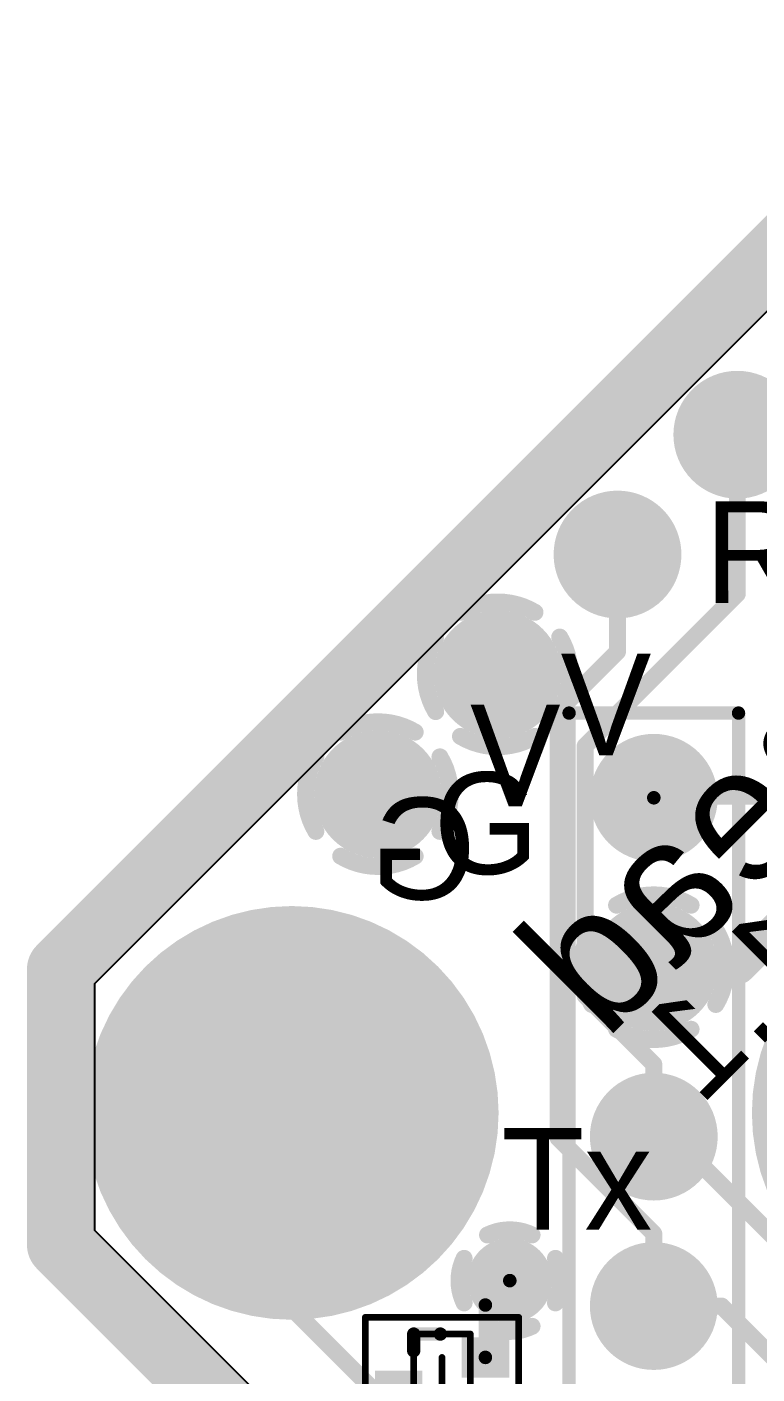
# Model space of a CAD drawing. Header units: millimetres. Extents: x 2.46 to 5.38, y 2.48 to 3.77.
# Drawn here: x 2.46 to 2.891, y 2.971 to 3.766 of the extents above; entities that cross this region are included whole.
import ezdxf

# ---------------------------------------------------------------- set-up
doc = ezdxf.new("R2010")
doc.units = ezdxf.units.MM
doc.header["$MEASUREMENT"] = 0
for name, color, linetype in [('BottomLayer', 5, 'Continuous'), ('BottomOverlay', 54, 'Continuous'), ('BottomSolder', 6, 'Continuous'), ('InternalPlane1', 76, 'Continuous'), ('InternalPlane2', 16, 'Continuous'), ('Mechanical1', 6, 'Continuous'), ('Mechanical13', 56, 'Continuous'), ('Mechanical15', 56, 'Continuous'), ('MultiLayer', 9, 'Continuous'), ('TopLayer', 1, 'Continuous'), ('TopOverlay', 2, 'Continuous'), ('TopPaste', 8, 'Continuous'), ('TopSolder', 216, 'Continuous')]:
    doc.layers.add(name, color=color, linetype=linetype)

msp = doc.modelspace()

# ---------------------------------------------------------------- linework, layer by layer
at = {"layer": 'BottomLayer'}
for points, const_width in [([(2.86453, 3.52529, 1), (2.89405, 3.52529, 1)], 0.02953), ([(2.79382, 3.45458, 1), (2.82334, 3.45458, 1)], 0.02953), ([(2.7231, 3.38387, 1), (2.75263, 3.38387, 1)], 0.02953), ([(2.65239, 3.31316, 1), (2.68192, 3.31316, 1)], 0.02953), ([(2.81524, 3.311, 1), (2.84476, 3.311, 1)], 0.02953), ([(2.55724, 3.125, 1), (2.67535, 3.125, 1)], 0.11811), ([(2.81524, 3.211, 1), (2.84476, 3.211, 1)], 0.02953), ([(2.81524, 3.111, 1), (2.84476, 3.111, 1)], 0.02953), ([(2.81524, 3.011, 1), (2.84476, 3.011, 1)], 0.02953), ([(2.7395, 3.026, 1), (2.7505, 3.026, 1)], 0.011)]:
    msp.add_lwpolyline(points, format="xyb", close=True, dxfattribs=dict(at, const_width=const_width))
at = {"layer": 'BottomOverlay', "const_width": 0.00787}
for points in [[(2.78, 2.861), (2.78, 3.361)], [(2.78, 3.361), (2.88, 3.361)], [(2.88, 2.861), (2.88, 3.361)]]:
    msp.add_lwpolyline(points, dxfattribs=at)
at = {"layer": 'BottomOverlay', "const_width": 0.00394}
for points in [[(2.77803, 3.361, 1), (2.78197, 3.361, 1)], [(2.77803, 3.361, 1), (2.78197, 3.361, 1)], [(2.87803, 3.361, 1), (2.88197, 3.361, 1)], [(2.87803, 3.361, 1), (2.88197, 3.361, 1)]]:
    msp.add_lwpolyline(points, format="xyb", close=True, dxfattribs=at)
at = {"layer": 'BottomSolder'}
for points, const_width in [([(2.86253, 3.52529, 1), (2.89605, 3.52529, 1)], 0.03353), ([(2.79182, 3.45458, 1), (2.82534, 3.45458, 1)], 0.03353), ([(2.7211, 3.38387, 1), (2.75463, 3.38387, 1)], 0.03353), ([(2.65039, 3.31316, 1), (2.68392, 3.31316, 1)], 0.03353), ([(2.81324, 3.311, 1), (2.84676, 3.311, 1)], 0.03353), ([(2.55524, 3.125, 1), (2.67735, 3.125, 1)], 0.12211), ([(2.81324, 3.211, 1), (2.84676, 3.211, 1)], 0.03353), ([(2.94894, 3.125, 1), (3.07106, 3.125, 1)], 0.12211), ([(2.81324, 3.111, 1), (2.84676, 3.111, 1)], 0.03353), ([(2.7375, 3.026, 1), (2.7525, 3.026, 1)], 0.015), ([(2.81324, 3.011, 1), (2.84676, 3.011, 1)], 0.03353)]:
    msp.add_lwpolyline(points, format="xyb", close=True, dxfattribs=dict(at, const_width=const_width))
at = {"layer": 'InternalPlane1'}
for p, q in [((2.69921, 3.40054), (3.02457, 3.7259)), ((2.5001, 3.20143), (2.69921, 3.40054)), ((2.5001, 3.05557), (2.5001, 3.20143)), ((2.69921, 2.85646), (2.5001, 3.05557))]:
    msp.add_line(p, q, dxfattribs=at)
at = {"layer": 'InternalPlane1', "const_width": 0.04}
for points in [[(2.685, 3.41475), (3.01625, 3.746)], [(2.48, 3.20975), (2.685, 3.41475)], [(2.48, 3.04725), (2.48, 3.20975)], [(2.48, 3.04725), (2.685, 2.84225)]]:
    msp.add_lwpolyline(points, dxfattribs=at)
at = {"layer": 'InternalPlane1'}
for points, const_width in [([(2.86043, 3.52529, 1), (2.89815, 3.52529, 1)], 0.03772), ([(2.78972, 3.45458, 1), (2.82744, 3.45458, 1)], 0.03772), ([(2.675, 3.41475, 1), (2.695, 3.41475, 1)], 0.02), ([(2.675, 3.41475, 1), (2.695, 3.41475, 1)], 0.02), ([(2.71901, 3.38387, 1), (2.75673, 3.38387, 1)], 0.03772), ([(2.64266, 3.34977, 1), (2.64766, 3.34977, 1)], 0.005), ([(2.68666, 3.34977, 1), (2.69166, 3.34977, 1)], 0.005), ([(2.81114, 3.311, 1), (2.84886, 3.311, 1)], 0.03772), ([(2.62804, 3.33516, 1), (2.63304, 3.33516, 1)], 0.005), ([(2.70127, 3.33516, 1), (2.70627, 3.33516, 1)], 0.005), ([(2.62804, 3.29116, 1), (2.63304, 3.29116, 1)], 0.005), ([(2.70127, 3.29116, 1), (2.70627, 3.29116, 1)], 0.005), ([(2.64266, 3.27654, 1), (2.64766, 3.27654, 1)], 0.005), ([(2.68666, 3.27654, 1), (2.69166, 3.27654, 1)], 0.005), ([(2.8055, 3.24761, 1), (2.8105, 3.24761, 1)], 0.005), ([(2.8495, 3.24761, 1), (2.8545, 3.24761, 1)], 0.005), ([(2.79089, 3.233, 1), (2.79589, 3.233, 1)], 0.005), ([(2.86412, 3.233, 1), (2.86912, 3.233, 1)], 0.005), ([(2.47, 3.20975, 1), (2.49, 3.20975, 1)], 0.02), ([(2.47, 3.20975, 1), (2.49, 3.20975, 1)], 0.02), ([(2.57264, 3.125, 1), (2.65996, 3.125, 1)], 0.08732), ([(2.79089, 3.189, 1), (2.79589, 3.189, 1)], 0.005), ([(2.86412, 3.189, 1), (2.86912, 3.189, 1)], 0.005), ([(2.8055, 3.17438, 1), (2.8105, 3.17438, 1)], 0.005), ([(2.8495, 3.17438, 1), (2.8545, 3.17438, 1)], 0.005), ([(2.81114, 3.111, 1), (2.84886, 3.111, 1)], 0.03772), ([(2.47, 3.04725, 1), (2.49, 3.04725, 1)], 0.02), ([(2.47, 3.04725, 1), (2.49, 3.04725, 1)], 0.02), ([(2.72935, 3.05296, 1), (2.73435, 3.05296, 1)], 0.005), ([(2.75565, 3.05296, 1), (2.76065, 3.05296, 1)], 0.005), ([(2.81114, 3.011, 1), (2.84886, 3.011, 1)], 0.03772), ([(2.71554, 3.03915, 1), (2.72054, 3.03915, 1)], 0.005), ([(2.76946, 3.03915, 1), (2.77446, 3.03915, 1)], 0.005), ([(2.71554, 3.01285, 1), (2.72054, 3.01285, 1)], 0.005), ([(2.76946, 3.01285, 1), (2.77446, 3.01285, 1)], 0.005), ([(2.72935, 2.99904, 1), (2.73435, 2.99904, 1)], 0.005), ([(2.75565, 2.99904, 1), (2.76065, 2.99904, 1)], 0.005)]:
    msp.add_lwpolyline(points, format="xyb", close=True, dxfattribs=dict(at, const_width=const_width))
at = {"layer": 'InternalPlane1', "const_width": 0.01}
for points in [[(2.64516, 3.34977, -0.277325), (2.68916, 3.34977)], [(2.63054, 3.29116, -0.277325), (2.63054, 3.33516)], [(2.70377, 3.33516, -0.277325), (2.70377, 3.29116)], [(2.68916, 3.27654, -0.277325), (2.64516, 3.27654)], [(2.808, 3.24761, -0.277325), (2.852, 3.24761)], [(2.79339, 3.189, -0.277325), (2.79339, 3.233)], [(2.86662, 3.233, -0.277325), (2.86662, 3.189)], [(2.852, 3.17438, -0.277325), (2.808, 3.17438)], [(2.73185, 3.05296, -0.230868), (2.75815, 3.05296)], [(2.71804, 3.01285, -0.230868), (2.71804, 3.03915)], [(2.77196, 3.03915, -0.230868), (2.77196, 3.01285)], [(2.75815, 2.99904, -0.230868), (2.73185, 2.99904)]]:
    msp.add_lwpolyline(points, format="xyb", dxfattribs=at)
at = {"layer": 'InternalPlane2'}
for p, q in [((2.69921, 3.40054), (3.02457, 3.7259)), ((2.5001, 3.20143), (2.69921, 3.40054)), ((2.5001, 3.05557), (2.5001, 3.20143)), ((2.69921, 2.85646), (2.5001, 3.05557))]:
    msp.add_line(p, q, dxfattribs=at)
at = {"layer": 'InternalPlane2', "const_width": 0.04}
for points in [[(2.685, 3.41475), (3.01625, 3.746)], [(2.48, 3.20975), (2.685, 3.41475)], [(2.48, 3.04725), (2.48, 3.20975)], [(2.48, 3.04725), (2.685, 2.84225)]]:
    msp.add_lwpolyline(points, dxfattribs=at)
at = {"layer": 'InternalPlane2'}
for points, const_width in [([(2.86043, 3.52529, 1), (2.89815, 3.52529, 1)], 0.03772), ([(2.78972, 3.45458, 1), (2.82744, 3.45458, 1)], 0.03772), ([(2.675, 3.41475, 1), (2.695, 3.41475, 1)], 0.02), ([(2.675, 3.41475, 1), (2.695, 3.41475, 1)], 0.02), ([(2.71337, 3.42048, 1), (2.71837, 3.42048, 1)], 0.005), ([(2.75737, 3.42048, 1), (2.76237, 3.42048, 1)], 0.005), ([(2.69875, 3.40587, 1), (2.70375, 3.40587, 1)], 0.005), ([(2.77198, 3.40587, 1), (2.77698, 3.40587, 1)], 0.005), ([(2.69875, 3.36187, 1), (2.70375, 3.36187, 1)], 0.005), ([(2.77198, 3.36187, 1), (2.77698, 3.36187, 1)], 0.005), ([(2.6483, 3.31316, 1), (2.68602, 3.31316, 1)], 0.03772), ([(2.71337, 3.34725, 1), (2.71837, 3.34725, 1)], 0.005), ([(2.75737, 3.34725, 1), (2.76237, 3.34725, 1)], 0.005), ([(2.81114, 3.311, 1), (2.84886, 3.311, 1)], 0.03772), ([(2.81114, 3.211, 1), (2.84886, 3.211, 1)], 0.03772), ([(2.47, 3.20975, 1), (2.49, 3.20975, 1)], 0.02), ([(2.47, 3.20975, 1), (2.49, 3.20975, 1)], 0.02), ([(2.57264, 3.125, 1), (2.65996, 3.125, 1)], 0.08732), ([(2.81114, 3.111, 1), (2.84886, 3.111, 1)], 0.03772), ([(2.47, 3.04725, 1), (2.49, 3.04725, 1)], 0.02), ([(2.47, 3.04725, 1), (2.49, 3.04725, 1)], 0.02), ([(2.7325, 3.026, 1), (2.7575, 3.026, 1)], 0.025), ([(2.81114, 3.011, 1), (2.84886, 3.011, 1)], 0.03772)]:
    msp.add_lwpolyline(points, format="xyb", close=True, dxfattribs=dict(at, const_width=const_width))
at = {"layer": 'InternalPlane2', "const_width": 0.01}
for points in [[(2.71587, 3.42048, -0.277325), (2.75987, 3.42048)], [(2.70125, 3.36187, -0.277325), (2.70125, 3.40587)], [(2.77448, 3.40587, -0.277325), (2.77448, 3.36187)], [(2.75987, 3.34725, -0.277325), (2.71587, 3.34725)]]:
    msp.add_lwpolyline(points, format="xyb", dxfattribs=at)
at = {"layer": 'Mechanical1', "const_width": 0.01}
for points in [[(2.685, 3.41475), (3.01625, 3.746)], [(2.48, 3.20975), (2.685, 3.41475)], [(2.48, 3.04725), (2.48, 3.20975)], [(2.48, 3.04725), (2.685, 2.84225)]]:
    msp.add_lwpolyline(points, dxfattribs=at)
at = {"layer": 'Mechanical1', "const_width": 0.005}
for points in [[(2.6825, 3.41475, 1), (2.6875, 3.41475, 1)], [(2.6825, 3.41475, 1), (2.6875, 3.41475, 1)], [(2.4775, 3.20975, 1), (2.4825, 3.20975, 1)], [(2.4775, 3.20975, 1), (2.4825, 3.20975, 1)], [(2.4775, 3.04725, 1), (2.4825, 3.04725, 1)], [(2.4775, 3.04725, 1), (2.4825, 3.04725, 1)]]:
    msp.add_lwpolyline(points, format="xyb", close=True, dxfattribs=at)
at = {"layer": 'Mechanical13', "const_width": 0.00394}
for points in [[(2.68827, 2.99446), (2.72173, 2.99446)], [(2.68827, 2.92754), (2.68827, 2.99446)], [(2.72173, 2.92754), (2.72173, 2.99446)]]:
    msp.add_lwpolyline(points, dxfattribs=at)
at = {"layer": 'Mechanical13', "const_width": 0.00197}
for points in [[(2.68728, 2.99446, 1), (2.68925, 2.99446, 1)], [(2.68728, 2.99446, 1), (2.68925, 2.99446, 1)], [(2.72075, 2.99446, 1), (2.72272, 2.99446, 1)], [(2.72075, 2.99446, 1), (2.72272, 2.99446, 1)]]:
    msp.add_lwpolyline(points, format="xyb", close=True, dxfattribs=at)
at = {"layer": 'Mechanical15', "const_width": 0.00394}
for points in [[(2.65972, 3.00431), (2.75028, 3.00431)], [(2.65972, 2.91769), (2.65972, 3.00431)], [(2.75028, 2.91769), (2.75028, 3.00431)], [(2.705, 2.94131), (2.705, 2.98068)]]:
    msp.add_lwpolyline(points, dxfattribs=at)
at = {"layer": 'Mechanical15', "const_width": 0.00197}
for points in [[(2.65874, 3.00431, 1), (2.66071, 3.00431, 1)], [(2.65874, 3.00431, 1), (2.66071, 3.00431, 1)], [(2.74929, 3.00431, 1), (2.75126, 3.00431, 1)], [(2.74929, 3.00431, 1), (2.75126, 3.00431, 1)], [(2.70402, 2.98068, 1), (2.70598, 2.98068, 1)]]:
    msp.add_lwpolyline(points, format="xyb", close=True, dxfattribs=at)
at = {"layer": 'MultiLayer'}
for points, const_width in [([(2.86453, 3.52529, 1), (2.89405, 3.52529, 1)], 0.02953), ([(2.79382, 3.45458, 1), (2.82334, 3.45458, 1)], 0.02953), ([(2.7231, 3.38387, 1), (2.75263, 3.38387, 1)], 0.02953), ([(2.65239, 3.31316, 1), (2.68192, 3.31316, 1)], 0.02953), ([(2.81524, 3.311, 1), (2.84476, 3.311, 1)], 0.02953), ([(2.55724, 3.125, 1), (2.67535, 3.125, 1)], 0.11811), ([(2.81524, 3.211, 1), (2.84476, 3.211, 1)], 0.02953), ([(2.81524, 3.111, 1), (2.84476, 3.111, 1)], 0.02953), ([(2.81524, 3.011, 1), (2.84476, 3.011, 1)], 0.02953), ([(2.7395, 3.026, 1), (2.7505, 3.026, 1)], 0.011)]:
    msp.add_lwpolyline(points, format="xyb", close=True, dxfattribs=dict(at, const_width=const_width))
at = {"layer": 'TopLayer'}
for points, const_width in [([(2.86453, 3.52529, 1), (2.89405, 3.52529, 1)], 0.02953), ([(2.87679, 3.52529, 1), (2.88179, 3.52529, 1)], 0.005), ([(2.79382, 3.45458, 1), (2.82334, 3.45458, 1)], 0.02953), ([(2.80608, 3.45458, 1), (2.81108, 3.45458, 1)], 0.005), ([(2.87679, 3.43134, 1), (2.88179, 3.43134, 1)], 0.005), ([(2.87679, 3.43134, 1), (2.88179, 3.43134, 1)], 0.005), ([(2.7231, 3.38387, 1), (2.75263, 3.38387, 1)], 0.02953), ([(2.80608, 3.39726, 1), (2.81108, 3.39726, 1)], 0.005), ([(2.80608, 3.39726, 1), (2.81108, 3.39726, 1)], 0.005), ([(2.77097, 3.36216, 1), (2.77597, 3.36216, 1)], 0.005), ([(2.77097, 3.36216, 1), (2.77597, 3.36216, 1)], 0.005), ([(2.65239, 3.31316, 1), (2.68192, 3.31316, 1)], 0.02953), ([(2.78697, 3.34153, 1), (2.79197, 3.34153, 1)], 0.005), ([(2.78697, 3.34153, 1), (2.79197, 3.34153, 1)], 0.005), ([(2.81524, 3.311, 1), (2.84476, 3.311, 1)], 0.02953), ([(2.828, 3.311, 1), (2.832, 3.311, 1)], 0.004), ([(2.55724, 3.125, 1), (2.67535, 3.125, 1)], 0.11811), ([(2.81524, 3.211, 1), (2.84476, 3.211, 1)], 0.02953), ([(2.825, 3.211, 1), (2.835, 3.211, 1)], 0.01), ([(2.875, 3.211, 1), (2.885, 3.211, 1)], 0.01), ([(2.875, 3.211, 1), (2.885, 3.211, 1)], 0.01), ([(2.78697, 3.19421, 1), (2.79197, 3.19421, 1)], 0.005), ([(2.78697, 3.19421, 1), (2.79197, 3.19421, 1)], 0.005), ([(2.8275, 3.15368, 1), (2.8325, 3.15368, 1)], 0.005), ([(2.8275, 3.15368, 1), (2.8325, 3.15368, 1)], 0.005), ([(2.81524, 3.111, 1), (2.84476, 3.111, 1)], 0.02953), ([(2.6138, 3.125, 1), (2.6188, 3.125, 1)], 0.005), ([(2.77097, 3.11021, 1), (2.77597, 3.11021, 1)], 0.005), ([(2.77097, 3.11021, 1), (2.77597, 3.11021, 1)], 0.005), ([(2.8275, 3.111, 1), (2.8325, 3.111, 1)], 0.005), ([(2.8275, 3.111, 1), (2.8325, 3.111, 1)], 0.005), ([(2.83891, 3.111, 1), (2.84391, 3.111, 1)], 0.005), ([(2.83891, 3.111, 1), (2.84391, 3.111, 1)], 0.005), ([(2.8275, 3.05369, 1), (2.8325, 3.05369, 1)], 0.005), ([(2.8275, 3.05369, 1), (2.8325, 3.05369, 1)], 0.005), ([(2.81524, 3.011, 1), (2.84476, 3.011, 1)], 0.02953), ([(2.7395, 3.026, 1), (2.7505, 3.026, 1)], 0.011), ([(2.743, 3.026, 1), (2.747, 3.026, 1)], 0.004), ([(2.6138, 3.0097, 1), (2.6188, 3.0097, 1)], 0.005), ([(2.6138, 3.0097, 1), (2.6188, 3.0097, 1)], 0.005), ([(2.72859, 3.01159, 1), (2.73259, 3.01159, 1)], 0.004), ([(2.72859, 3.01159, 1), (2.73259, 3.01159, 1)], 0.004), ([(2.8275, 3.011, 1), (2.8325, 3.011, 1)], 0.005), ([(2.8275, 3.011, 1), (2.8325, 3.011, 1)], 0.005), ([(2.8675, 3.011, 1), (2.8725, 3.011, 1)], 0.005), ([(2.8675, 3.011, 1), (2.8725, 3.011, 1)], 0.005), ([(2.72859, 2.98068, 1), (2.73259, 2.98068, 1)], 0.004)]:
    msp.add_lwpolyline(points, format="xyb", close=True, dxfattribs=dict(at, const_width=const_width))
for points, const_width in [([(2.87929, 3.43134), (2.87929, 3.52529)], 0.01), ([(2.80858, 3.39726), (2.80858, 3.45458)], 0.01), ([(2.78947, 3.34153), (2.87929, 3.43134)], 0.01), ([(2.77347, 3.36216), (2.80858, 3.39726)], 0.01), ([(2.77347, 3.11021), (2.77347, 3.36216)], 0.01), ([(2.78947, 3.19421), (2.78947, 3.34153)], 0.01), ([(2.88, 3.211), (2.975, 3.306)], 0.02), ([(2.83, 3.311), (2.915, 3.311)], 0.008), ([(2.83, 3.211), (2.88, 3.211)], 0.02), ([(2.78947, 3.19421), (2.83, 3.15368)], 0.01), ([(2.83, 3.111), (2.83, 3.15368)], 0.01), ([(2.6163, 3.0097), (2.6163, 3.125)], 0.01), ([(2.77347, 3.11021), (2.83, 3.05369)], 0.01), ([(2.83, 3.111), (2.84141, 3.111)], 0.01), ([(2.84141, 3.111), (2.95652, 2.99589)], 0.01), ([(2.83, 3.011), (2.83, 3.05369)], 0.01), ([(2.73059, 3.01159), (2.745, 3.026)], 0.008), ([(2.6163, 3.0097), (2.665, 2.961)], 0.01), ([(2.73059, 2.98068), (2.73059, 3.01159)], 0.008), ([(2.83, 3.011), (2.87, 3.011)], 0.01), ([(2.87, 3.011), (2.90111, 2.97989)], 0.01)]:
    msp.add_lwpolyline(points, dxfattribs=dict(at, const_width=const_width))
msp.add_solid([(2.72055, 2.98856), (2.72055, 2.97281), (2.74063, 2.98856), (2.74063, 2.97281)], dxfattribs=at)
at = {"layer": 'TopOverlay', "const_width": 0.00787}
for points in [[(2.68827, 2.98462), (2.68827, 2.99446)], [(2.68827, 2.99446), (2.70402, 2.99446)]]:
    msp.add_lwpolyline(points, dxfattribs=at)
at = {"layer": 'TopOverlay', "const_width": 0.00394}
for points in [[(2.6863, 2.99446, 1), (2.69024, 2.99446, 1)], [(2.6863, 2.99446, 1), (2.69024, 2.99446, 1)], [(2.70205, 2.99446, 1), (2.70598, 2.99446, 1)], [(2.6863, 2.98462, 1), (2.69024, 2.98462, 1)]]:
    msp.add_lwpolyline(points, format="xyb", close=True, dxfattribs=at)
at = {"layer": 'TopPaste'}
msp.add_solid([(2.72055, 2.98856), (2.72055, 2.97281), (2.74063, 2.98856), (2.74063, 2.97281)], dxfattribs=at)
at = {"layer": 'TopSolder'}
for points, const_width in [([(2.86253, 3.52529, 1), (2.89605, 3.52529, 1)], 0.03353), ([(2.79182, 3.45458, 1), (2.82534, 3.45458, 1)], 0.03353), ([(2.7211, 3.38387, 1), (2.75463, 3.38387, 1)], 0.03353), ([(2.65039, 3.31316, 1), (2.68392, 3.31316, 1)], 0.03353), ([(2.81324, 3.311, 1), (2.84676, 3.311, 1)], 0.03353), ([(2.55524, 3.125, 1), (2.67735, 3.125, 1)], 0.12211), ([(2.81324, 3.211, 1), (2.84676, 3.211, 1)], 0.03353), ([(2.94894, 3.125, 1), (3.07106, 3.125, 1)], 0.12211), ([(2.81324, 3.111, 1), (2.84676, 3.111, 1)], 0.03353), ([(2.7375, 3.026, 1), (2.7525, 3.026, 1)], 0.015), ([(2.81324, 3.011, 1), (2.84676, 3.011, 1)], 0.03353)]:
    msp.add_lwpolyline(points, format="xyb", close=True, dxfattribs=dict(at, const_width=const_width))
for points in [[(2.71655, 2.99256), (2.71655, 2.96881), (2.74463, 2.99256), (2.74463, 2.96881)], [(2.66537, 2.97287), (2.66537, 2.94913), (2.69345, 2.97287), (2.69345, 2.94913)]]:
    msp.add_solid(points, dxfattribs=at)

# ---------------------------------------------------------------- texts
at = {"layer": 'BottomOverlay', "text_generation_flag": 2}
for s, height, p in [('Loggerhead', 0.08, (3.205, 3.571)), ('OpenTag3 v1.1', 0.06, (3.25, 3.521))]:
    msp.add_text(s, height=height, rotation=45, dxfattribs=at).set_placement(p)
for s, p in [('V', (2.775, 3.306)), ('G', (2.725, 3.251))]:
    msp.add_text(s, height=0.06, dxfattribs=at).set_placement(p)
at = {"layer": 'TopOverlay'}
for s, p in [('Rx', (2.86, 3.426)), ('V', (2.775, 3.336)), ('G', (2.7, 3.266)), ('Tx', (2.74, 3.056))]:
    msp.add_text(s, height=0.06, dxfattribs=at).set_placement(p)

doc.saveas('drawing.dxf')
